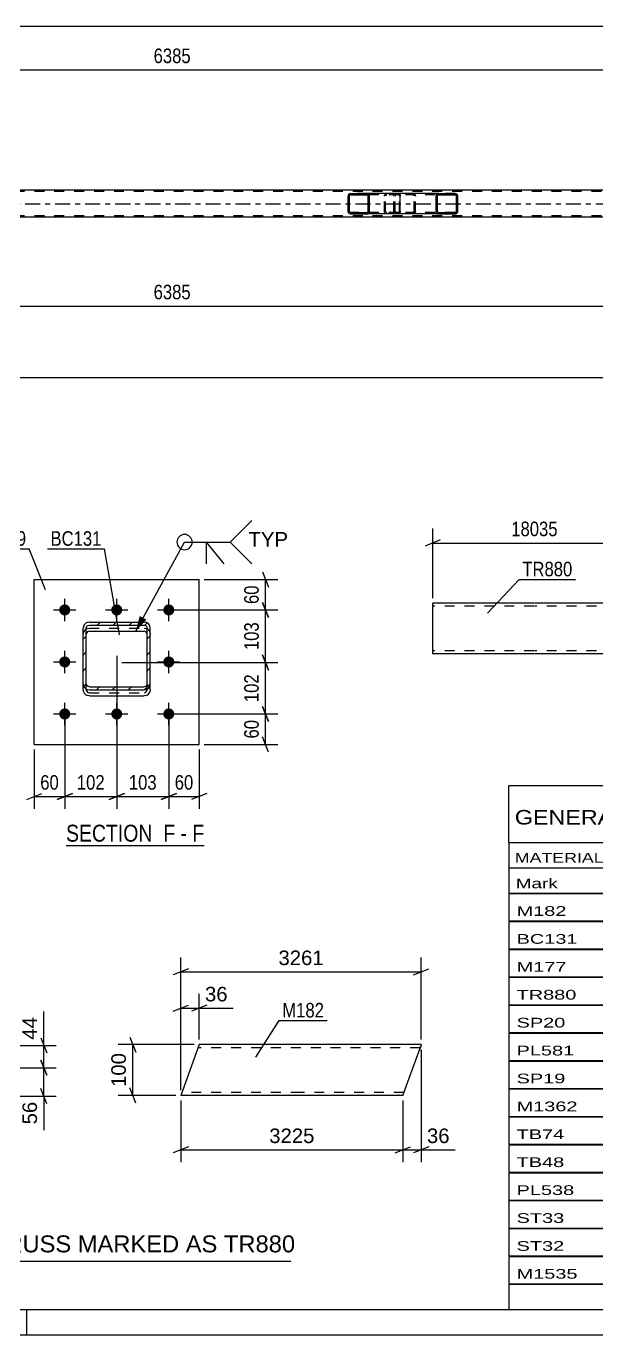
# Model space of a CAD drawing. Header units: millimetres. Extents: x 0 to 841, y 0 to 594.
# Drawn here: x 420.9 to 533.3, y 0 to 257.9 of the extents above; entities that cross this region are included whole.
import ezdxf

# ---------------------------------------------------------------- set-up
doc = ezdxf.new("R2010")
doc.units = ezdxf.units.MM
doc.linetypes.add('DXK_LINE_DOT2', pattern=[3.9198, 1.9599, -1.9599])
doc.linetypes.add('DXK_LINE_DOT3', pattern=[5.9187, 2.979, -0.9799, 0.9799, -0.9799])
doc.styles.add('Arial', font='ARIAL.TTF', dxfattribs={"height": 0.2})
doc.styles.add('Arial Narrow', font='ARIALN.TTF', dxfattribs={"height": 0.2})

# ---------------------------------------------------------------- blocks, each defined once
blk = doc.blocks.new('Unknown-717033707-1135')
at = {"color": 5, "linetype": 'Continuous'}
for p, q in [((5, 5), (836, 5)), ((421, 0), (421, 5)), ((0, 0), (841, 0))]:
    blk.add_line(p, q, dxfattribs=at)
blk = doc.blocks.new('Unknown-717033707-57485')
at = {"color": 7, "linetype": 'Continuous'}
for p, q in [((516, 108.25), (676, 108.25)), ((516, 97), (516, 108.25)), ((676, 108.25), (676, 97)), ((516, 97), (676, 97)), ((516, 97), (516, 92)), ((676, 97), (676, 92)), ((516, 92), (676, 92)), ((516, 92), (516, 87)), ((540, 92), (540, 87)), ((575.5, 92), (575.5, 87)), ((601.5, 92), (601.5, 87)), ((614.5, 92), (614.5, 87)), ((632, 92), (632, 87)), ((654, 92), (654, 87)), ((676, 92), (676, 87)), ((516, 87), (676, 87)), ((516, 86.95), (516, 81.55)), ((516, 86.95), (676, 86.95)), ((540, 87), (540, 81.5)), ((575.5, 87), (575.5, 81.5)), ((601.5, 87), (601.5, 81.5)), ((614.5, 87), (614.5, 81.5)), ((632, 87), (632, 81.5)), ((654, 87), (654, 81.5)), ((676, 86.95), (676, 81.55)), ((516, 81.55), (676, 81.55)), ((516, 81.45), (516, 76.05)), ((516, 81.45), (676, 81.45)), ((540, 81.5), (540, 76)), ((575.5, 81.5), (575.5, 76)), ((601.5, 81.5), (601.5, 76)), ((614.5, 81.5), (614.5, 76)), ((632, 81.5), (632, 76)), ((654, 81.5), (654, 76)), ((676, 81.45), (676, 76.05)), ((516, 76.05), (676, 76.05)), ((516, 75.95), (516, 70.55)), ((516, 75.95), (676, 75.95)), ((540, 76), (540, 70.5)), ((575.5, 76), (575.5, 70.5)), ((601.5, 76), (601.5, 70.5)), ((614.5, 76), (614.5, 70.5)), ((632, 76), (632, 70.5)), ((654, 76), (654, 70.5)), ((676, 75.95), (676, 70.55)), ((516, 70.55), (676, 70.55)), ((516, 70.45), (516, 65.05)), ((516, 70.45), (676, 70.45)), ((540, 70.5), (540, 65)), ((575.5, 70.5), (575.5, 65)), ((601.5, 70.5), (601.5, 65)), ((614.5, 70.5), (614.5, 65)), ((632, 70.5), (632, 65)), ((654, 70.5), (654, 65)), ((676, 70.45), (676, 65.05)), ((516, 65.05), (676, 65.05)), ((516, 64.95), (516, 59.55)), ((516, 64.95), (676, 64.95)), ((540, 65), (540, 59.5)), ((575.5, 65), (575.5, 59.5)), ((601.5, 65), (601.5, 59.5)), ((614.5, 65), (614.5, 59.5)), ((632, 65), (632, 59.5)), ((654, 65), (654, 59.5)), ((676, 64.95), (676, 59.55)), ((516, 59.55), (676, 59.55)), ((516, 59.45), (516, 54.05)), ((516, 59.45), (676, 59.45)), ((540, 59.5), (540, 54)), ((575.5, 59.5), (575.5, 54)), ((601.5, 59.5), (601.5, 54)), ((614.5, 59.5), (614.5, 54)), ((632, 59.5), (632, 54)), ((654, 59.5), (654, 54)), ((676, 59.45), (676, 54.05)), ((516, 54.05), (676, 54.05)), ((516, 53.95), (516, 48.55)), ((516, 53.95), (676, 53.95)), ((540, 54), (540, 48.5)), ((575.5, 54), (575.5, 48.5)), ((601.5, 54), (601.5, 48.5)), ((614.5, 54), (614.5, 48.5)), ((632, 54), (632, 48.5)), ((654, 54), (654, 48.5)), ((676, 53.95), (676, 48.55)), ((516, 48.55), (676, 48.55)), ((516, 48.45), (516, 43.05)), ((516, 48.45), (676, 48.45)), ((540, 48.5), (540, 43)), ((575.5, 48.5), (575.5, 43)), ((601.5, 48.5), (601.5, 43)), ((614.5, 48.5), (614.5, 43)), ((632, 48.5), (632, 43)), ((654, 48.5), (654, 43)), ((676, 48.45), (676, 43.05)), ((516, 43.05), (676, 43.05)), ((516, 42.95), (516, 37.55)), ((516, 42.95), (676, 42.95)), ((540, 43), (540, 37.5)), ((575.5, 43), (575.5, 37.5)), ((601.5, 43), (601.5, 37.5)), ((614.5, 43), (614.5, 37.5)), ((632, 43), (632, 37.5)), ((654, 43), (654, 37.5)), ((676, 42.95), (676, 37.55)), ((516, 37.55), (676, 37.55)), ((516, 37.45), (516, 32.05)), ((516, 37.45), (676, 37.45)), ((540, 37.5), (540, 32)), ((575.5, 37.5), (575.5, 32)), ((601.5, 37.5), (601.5, 32)), ((614.5, 37.5), (614.5, 32)), ((632, 37.5), (632, 32)), ((654, 37.5), (654, 32)), ((676, 37.45), (676, 32.05)), ((516, 32.05), (676, 32.05)), ((516, 31.95), (516, 26.55)), ((516, 31.95), (676, 31.95)), ((540, 32), (540, 26.5)), ((575.5, 32), (575.5, 26.5)), ((601.5, 32), (601.5, 26.5)), ((614.5, 32), (614.5, 26.5)), ((632, 32), (632, 26.5)), ((654, 32), (654, 26.5)), ((676, 31.95), (676, 26.55)), ((516, 26.55), (676, 26.55)), ((516, 26.45), (516, 21.05)), ((516, 26.45), (676, 26.45)), ((540, 26.5), (540, 21)), ((575.5, 26.5), (575.5, 21)), ((601.5, 26.5), (601.5, 21)), ((614.5, 26.5), (614.5, 21)), ((632, 26.5), (632, 21)), ((654, 26.5), (654, 21)), ((676, 26.45), (676, 21.05)), ((516, 21.05), (676, 21.05)), ((516, 20.95), (516, 15.55)), ((516, 20.95), (676, 20.95)), ((540, 21), (540, 15.5)), ((575.5, 21), (575.5, 15.5)), ((601.5, 21), (601.5, 15.5)), ((614.5, 21), (614.5, 15.5)), ((632, 21), (632, 15.5)), ((654, 21), (654, 15.5)), ((676, 20.95), (676, 15.55)), ((516, 15.55), (676, 15.55)), ((540, 15.5), (540, 10)), ((575.5, 15.5), (575.5, 10)), ((601.5, 15.5), (601.5, 10)), ((614.5, 15.5), (614.5, 10)), ((632, 15.5), (632, 10)), ((654, 15.5), (654, 10)), ((516, 15.45), (516, 10.05)), ((516, 15.45), (676, 15.45)), ((676, 15.45), (676, 10.05)), ((516, 10.05), (676, 10.05)), ((516, 10), (676, 10)), ((516, 10), (516, 5)), ((632, 10), (632, 5)), ((654, 10), (654, 5)), ((676, 10), (676, 5)), ((516, 5), (676, 5))]:
    blk.add_line(p, q, dxfattribs=at)
at = {"color": 7, "style": 'Arial Narrow'}
for s, height, width, p in [('GENERAL NOTES & WELD DETAILS :', 2.8633, 1.4, (517.15, 100.56)), ('REFER TYP DRAWING TYP-01', 1.9089, 1.6, (600.7, 100.66)), ("MATERIAL LIST FOR ASSEMBLY MK'D", 1.9089, 1.6, (517.15, 93.06)), ('TR880', 1.909, 1.794707, (609.9, 92.97)), ('1', 1.91, 1.794707, (638.08, 93.06)), ('No. Required', 1.9089, 1.6, (647.41, 93.06)), ('Mark', 1.909, 1.7, (517.34, 88)), ('Profile', 1.909, 1.7, (550.41, 88)), ('Material', 1.909, 1.7, (580.54, 88.06)), ('No.', 1.909, 1.7, (605.5, 88.06)), ('Length', 1.909, 1.7, (616, 88.06)), ('Area', 1.909, 1.7, (638.5, 88.06)), ('Weight', 1.909, 1.7, (658, 88.06))]:
    blk.add_text(s, height=height, dxfattribs=dict(at, width=width)).set_placement(p)
at = {"color": 7, "linetype": 'Continuous', "style": 'Arial Narrow'}
for s, height, width, p in [('M182', 1.909, 1.794707, (517.5, 82.56)), ('SHS100*6', 1.909, 1.794707, (542, 82.56)), ('E350', 1.909, 1.794707, (581.74, 82.56)), ('8', 1.91, 1.794707, (605.86, 82.56)), ('3261', 1.909, 1.794707, (618.58, 82.56)), ('1.3', 1.909, 1.794707, (642.32, 82.56)), ('456.9', 1.909, 1.794707, (658.96, 82.56)), ('BC131', 1.909, 1.794707, (517.5, 77.06)), ('SHS132*6', 1.909, 1.794707, (542, 77.06)), ('E350', 1.909, 1.794707, (581.74, 77.06)), ('1', 1.91, 1.794707, (605.86, 77.06)), ('18057', 1.909, 1.794707, (616.4, 77.06)), ('9.5', 1.909, 1.794707, (642.32, 77.06)), ('428.4', 1.909, 1.794707, (658.96, 77.06)), ('M177', 1.909, 1.794707, (517.5, 71.56)), ('SHS100*6', 1.909, 1.794707, (542, 71.56)), ('E350', 1.909, 1.794707, (581.74, 71.56)), ('7', 1.91, 1.794707, (605.86, 71.56)), ('3167', 1.909, 1.794707, (618.58, 71.56)), ('1.2', 1.909, 1.794707, (642.32, 71.56)), ('383.7', 1.909, 1.794707, (658.96, 71.56)), ('TR880', 1.909, 1.794707, (517.5, 66.06)), ('SHS100*6', 1.909, 1.794707, (542, 66.06)), ('E350', 1.909, 1.794707, (581.74, 66.06)), ('1', 1.91, 1.794707, (605.86, 66.06)), ('18035', 1.909, 1.794707, (616.4, 66.06)), ('7.2', 1.909, 1.794707, (642.32, 66.06)), ('319.4', 1.909, 1.794707, (658.96, 66.06)), ('SP20', 1.909, 1.794707, (517.5, 60.56)), ('PL20*380', 1.909, 1.794707, (542, 60.56)), ('E350', 1.909, 1.794707, (581.74, 60.56)), ('6', 1.91, 1.794707, (605.86, 60.56)), ('380', 1.909, 1.794707, (620.77, 60.56)), ('0.3', 1.909, 1.794707, (642.32, 60.56)), ('136.0', 1.909, 1.794707, (658.96, 60.56)), ('PL581', 1.909, 1.794707, (517.5, 55.06)), ('PL12*300', 1.909, 1.794707, (542, 55.06)), ('E350', 1.909, 1.794707, (581.74, 55.06)), ('14', 1.909, 1.794707, (604.76, 55.06)), ('310', 1.909, 1.794707, (620.77, 55.06)), ('0.2', 1.909, 1.794707, (642.32, 55.06)), ('122.6', 1.909, 1.794707, (658.96, 55.06)), ('SP19', 1.909, 1.794707, (517.5, 49.56)), ('PL16*325', 1.909, 1.794707, (542, 49.56)), ('E350', 1.909, 1.794707, (581.74, 49.56)), ('4', 1.91, 1.794707, (605.86, 49.56)), ('325', 1.909, 1.794707, (620.77, 49.56)), ('0.2', 1.909, 1.794707, (642.32, 49.56)), ('53.1', 1.909, 1.794707, (661.14, 49.56)), ('M1362', 1.909, 1.794707, (517.5, 44.06)), ('RHS100*100*6', 1.9089, 1.794707, (542, 44.06)), ('E350', 1.909, 1.794707, (581.74, 44.06)), ('14', 1.909, 1.794707, (604.76, 44.06)), ('196', 1.909, 1.794707, (620.77, 44.06)), ('0.1', 1.909, 1.794707, (642.32, 44.06)), ('48.6', 1.909, 1.794707, (661.14, 44.06)), ('TB74', 1.909, 1.794707, (517.5, 38.56)), ('RHS150*110*6', 1.9089, 1.794707, (542, 38.56)), ('E350', 1.909, 1.794707, (581.74, 38.56)), ('3', 1.91, 1.794707, (605.86, 38.56)), ('200', 1.909, 1.794707, (620.77, 38.56)), ('0.1', 1.909, 1.794707, (642.32, 38.56)), ('14.0', 1.909, 1.794707, (661.14, 38.56)), ('TB48', 1.909, 1.794707, (517.5, 33.06)), ('RHS150*110*6', 1.9089, 1.794707, (542, 33.06)), ('E350', 1.909, 1.794707, (581.74, 33.06)), ('3', 1.91, 1.794707, (605.86, 33.06)), ('180', 1.909, 1.794707, (620.77, 33.06)), ('0.1', 1.909, 1.794707, (642.32, 33.06)), ('12.6', 1.909, 1.794707, (661.14, 33.06)), ('PL538', 1.909, 1.794707, (517.5, 27.56)), ('PL10*150', 1.909, 1.794707, (542, 27.56)), ('E350', 1.909, 1.794707, (581.74, 27.56)), ('6', 1.91, 1.794707, (605.86, 27.56)), ('170', 1.909, 1.794707, (620.77, 27.56)), ('0.1', 1.909, 1.794707, (642.32, 27.56)), ('12.0', 1.909, 1.794707, (661.14, 27.56)), ('ST33', 1.909, 1.794707, (517.5, 22.06)), ('PL8*100', 1.909, 1.794707, (542, 22.06)), ('E350', 1.909, 1.794707, (581.74, 22.06)), ('24', 1.909, 1.794707, (604.76, 22.06)), ('135', 1.909, 1.794707, (620.77, 22.06)), ('0.0', 1.909, 1.794707, (642.32, 22.06)), ('10.0', 1.909, 1.794707, (661.14, 22.06)), ('ST32', 1.909, 1.794707, (517.5, 16.56)), ('PL8*100', 1.909, 1.794707, (542, 16.56)), ('E350', 1.909, 1.794707, (581.74, 16.56)), ('24', 1.909, 1.794707, (604.76, 16.56)), ('121', 1.909, 1.794707, (620.77, 16.56)), ('0.0', 1.909, 1.794707, (642.32, 16.56)), ('8.9', 1.909, 1.794707, (663.33, 16.56)), ('M1535', 1.909, 1.794707, (517.5, 11.06)), ('RHS100*100*6', 1.9089, 1.794707, (542, 11.06)), ('E350', 1.909, 1.794707, (581.74, 11.06)), ('1', 1.91, 1.794707, (605.86, 11.06)), ('220', 1.909, 1.794707, (620.77, 11.06)), ('0.1', 1.909, 1.794707, (642.32, 11.06)), ('3.9', 1.909, 1.794707, (663.33, 11.06)), ('Total', 1.909, 1.7, (618.33, 6.5)), ('44.4', 1.909, 1.794707, (639.64, 6.5)), ('2010.3', 1.909, 1.794707, (656.77, 6.5))]:
    blk.add_text(s, height=height, dxfattribs=dict(at, width=width)).set_placement(p)
blk = doc.blocks.new('Unknown-717033707-57486')
at = {"color": 7, "linetype": 'Continuous'}
blk.add_line((403, 14.5), (473, 14.5), dxfattribs=at)
at = {"color": 7, "style": 'Arial'}
blk.add_text('ONE-TRUSS MARKED AS TR880', height=3.3428, dxfattribs=at).set_placement((402.24, 16.25))
blk = doc.blocks.new('Unknown-717033707-16 - 52566')
at = {"color": 6, "linetype": 'Continuous'}
blk.add_line((428.73, 96.43), (455.95, 96.43), dxfattribs=at)
at = {"color": 0, "linetype": 'Continuous'}
blk.add_wipeout([(446.84, 97.18), (446.84, 100.68), (428.73, 100.68), (428.73, 97.18)], dxfattribs=at)
at = {"color": 7, "linetype": 'Continuous', "style": 'Arial Narrow'}
blk.add_text('SECTION ', height=3.34, dxfattribs=at).set_placement((428.73, 97.18))
at = {"color": 0, "linetype": 'Continuous'}
blk.add_wipeout([(450.23, 97.18), (450.23, 100.68), (447.89, 100.68), (447.89, 97.18)], dxfattribs=at)
blk.add_wipeout([(452.56, 97.18), (452.56, 100.68), (451.28, 100.68), (451.28, 97.18)], dxfattribs=at)
at = {"color": 7, "linetype": 'Continuous', "style": 'Arial Narrow'}
blk.add_text('F', height=3.34, dxfattribs=at).set_placement((447.89, 97.18))
at = {"color": 0, "linetype": 'Continuous'}
blk.add_wipeout([(455.95, 97.18), (455.95, 100.68), (453.61, 100.68), (453.61, 97.18)], dxfattribs=at)
at = {"color": 7, "linetype": 'Continuous', "style": 'Arial Narrow'}
for s, p in [('-', (451.28, 97.18)), ('F', (453.61, 97.18))]:
    blk.add_text(s, height=3.34, dxfattribs=at).set_placement(p)
blk = doc.blocks.new('Part-717033707-3432 - 3292')
at = {"linetype": 'Continuous'}
h = blk.add_hatch(dxfattribs=at)
h.set_pattern_fill('', scale=0.7, style=0, pattern_type=0)
h.set_pattern_definition([(45, (505.859, 224.5906), (-1.57154, 1.57154), [])])
h.paths.add_polyline_path([(505.9, 224.41), (505.86, 224.59), (505.75, 224.75), (505.58, 224.85), (505.39, 224.89), (502.15, 224.89), (501.96, 224.85), (501.79, 224.75), (501.68, 224.59), (501.64, 224.41), (501.64, 221.37), (501.68, 221.18), (501.79, 221.03), (501.96, 220.92), (502.15, 220.89), (505.39, 220.89), (505.58, 220.92), (505.75, 221.03), (505.86, 221.18), (505.9, 221.37)])
h.paths.add_polyline_path([(505.62, 221.28), (505.57, 221.2), (505.48, 221.15), (505.39, 221.13), (502.15, 221.13), (502.05, 221.15), (501.97, 221.2), (501.92, 221.28), (501.9, 221.37), (501.9, 224.41), (501.92, 224.5), (501.97, 224.58), (502.05, 224.63), (502.15, 224.65), (505.39, 224.65), (505.48, 224.63), (505.57, 224.58), (505.62, 224.5), (505.64, 224.41), (505.64, 221.37)])
at = {"color": 7, "linetype": 'DXK_LINE_DOT2'}
for p, q in [((493.29, 224.41), (493.33, 224.59)), ((493.29, 221.37), (493.29, 224.41)), ((493.57, 224.5), (493.55, 224.41)), ((493.55, 221.37), (493.55, 224.41)), ((493.62, 224.58), (493.57, 224.5)), ((493.61, 224.85), (493.8, 224.89)), ((493.7, 224.63), (493.62, 224.58)), ((493.8, 224.65), (493.7, 224.63)), ((494.28, 224.89), (493.8, 224.89)), ((505.39, 224.65), (493.8, 224.65)), ((497.04, 224.89), (497.23, 224.85)), ((497.14, 224.63), (497.04, 224.65)), ((497.22, 224.58), (497.14, 224.63)), ((497.27, 224.5), (497.22, 224.58)), ((497.29, 224.41), (497.27, 224.5)), ((497.29, 221.37), (497.29, 224.41)), ((497.51, 224.59), (497.55, 224.41)), ((497.55, 221.37), (497.55, 224.41)), ((505.39, 224.89), (502.15, 224.89)), ((493.33, 221.18), (493.29, 221.37)), ((493.55, 221.37), (493.57, 221.28)), ((493.57, 221.28), (493.62, 221.2)), ((493.8, 220.89), (493.61, 220.92)), ((493.62, 221.2), (493.7, 221.15)), ((493.7, 221.15), (493.8, 221.13)), ((505.39, 221.13), (493.8, 221.13)), ((494.28, 220.89), (493.8, 220.89)), ((497.04, 221.13), (497.14, 221.15)), ((497.23, 220.92), (497.04, 220.89)), ((497.14, 221.15), (497.22, 221.2)), ((497.22, 221.2), (497.27, 221.28)), ((497.27, 221.28), (497.29, 221.37)), ((497.55, 221.37), (497.51, 221.18)), ((505.39, 220.89), (502.15, 220.89))]:
    blk.add_line(p, q, dxfattribs=at)
at = {"color": 2, "linetype": 'Continuous'}
for p, q in [((502.15, 224.89), (494.28, 224.89)), ((501.68, 224.59), (501.64, 224.41)), ((501.64, 221.37), (501.64, 224.41)), ((501.9, 224.41), (501.92, 224.5)), ((501.9, 221.37), (501.9, 224.41)), ((501.92, 224.5), (501.97, 224.58)), ((502.15, 224.89), (501.96, 224.85)), ((501.97, 224.58), (502.05, 224.63)), ((502.05, 224.63), (502.15, 224.65)), ((502.15, 224.89), (505.39, 224.89)), ((502.15, 224.65), (505.39, 224.65)), ((505.58, 224.85), (505.39, 224.89)), ((505.39, 224.65), (505.48, 224.63)), ((505.48, 224.63), (505.57, 224.58)), ((505.57, 224.58), (505.62, 224.5)), ((505.62, 224.5), (505.64, 224.41)), ((505.64, 221.37), (505.64, 224.41)), ((505.9, 224.41), (505.86, 224.59)), ((505.9, 221.37), (505.9, 224.41)), ((502.15, 220.89), (494.28, 220.89)), ((501.64, 221.37), (501.68, 221.18)), ((501.92, 221.28), (501.9, 221.37)), ((501.97, 221.2), (501.92, 221.28)), ((501.96, 220.92), (502.15, 220.89)), ((502.05, 221.15), (501.97, 221.2)), ((502.15, 221.13), (502.05, 221.15)), ((502.15, 221.13), (505.39, 221.13)), ((502.15, 220.89), (505.39, 220.89)), ((505.48, 221.15), (505.39, 221.13)), ((505.39, 220.89), (505.58, 220.92)), ((505.57, 221.2), (505.48, 221.15)), ((505.62, 221.28), (505.57, 221.2)), ((505.64, 221.37), (505.62, 221.28)), ((505.86, 221.18), (505.9, 221.37))]:
    blk.add_line(p, q, dxfattribs=at)
at = {"color": 7, "linetype": 'DXK_LINE_DOT2'}
for centre, start, end in [((493.78, 224.39), 110.7583, 155.6801), ((497.06, 224.39), 24.3199, 69.2417), ((493.78, 221.39), 204.3199, 249.2417), ((497.06, 221.39), 290.7583, 335.6801)]:
    blk.add_arc(centre, 0.496, start, end, dxfattribs=at)
at = {"color": 2, "linetype": 'Continuous'}
for centre, start, end in [((502.13, 224.39), 110.7583, 155.68), ((505.41, 224.39), 24.32, 69.2417), ((502.13, 221.39), 204.32, 249.2417), ((505.41, 221.39), 290.7583, 335.68)]:
    blk.add_arc(centre, 0.496, start, end, dxfattribs=at)
blk = doc.blocks.new('Part-717033707-3524 - 3292')
at = {"color": 7, "linetype": 'DXK_LINE_DOT2'}
for p, q in [((722.36, 225.29), (59.62, 225.29)), ((722.36, 220.49), (59.62, 220.49))]:
    blk.add_line(p, q, dxfattribs=at)
at = {"color": 2, "linetype": 'Continuous'}
for p, q in [((576.54, 225.53), (327.13, 225.53)), ((576.54, 220.25), (327.13, 220.25))]:
    blk.add_line(p, q, dxfattribs=at)
at = {"color": 7, "linetype": 'DXK_LINE_DOT3'}
blk.add_line((59.62, 222.89), (722.02, 222.89), dxfattribs=at)
blk = doc.blocks.new('Part-717033707-3526 - 3292')
at = {"linetype": 'Continuous'}
h = blk.add_hatch(dxfattribs=at)
h.set_pattern_fill('', scale=0.7, style=0, pattern_type=0)
h.set_pattern_definition([(45, (488.4476, 224.5906), (-1.57154, 1.57154), [])])
h.paths.add_polyline_path([(488.49, 224.41), (488.45, 224.59), (488.34, 224.75), (488.18, 224.85), (487.98, 224.89), (484.8, 224.89), (484.61, 224.85), (484.44, 224.75), (484.33, 224.59), (484.3, 224.41), (484.3, 221.37), (484.33, 221.18), (484.44, 221.03), (484.61, 220.92), (484.8, 220.89), (487.98, 220.89), (488.18, 220.92), (488.34, 221.03), (488.45, 221.18), (488.49, 221.37)])
h.paths.add_polyline_path([(488.22, 221.28), (488.16, 221.2), (488.08, 221.15), (487.98, 221.13), (484.8, 221.13), (484.7, 221.15), (484.62, 221.2), (484.57, 221.28), (484.55, 221.37), (484.55, 224.41), (484.57, 224.5), (484.62, 224.58), (484.7, 224.63), (484.8, 224.65), (487.98, 224.65), (488.08, 224.63), (488.16, 224.58), (488.22, 224.5), (488.23, 224.41), (488.23, 221.37)])
at = {"color": 2, "linetype": 'Continuous'}
for p, q in [((484.33, 224.59), (484.3, 224.41)), ((484.3, 221.37), (484.3, 224.41)), ((484.55, 224.41), (484.57, 224.5)), ((484.55, 221.37), (484.55, 224.41)), ((484.57, 224.5), (484.62, 224.58)), ((484.8, 224.89), (484.61, 224.85)), ((484.62, 224.58), (484.7, 224.63)), ((484.7, 224.63), (484.8, 224.65)), ((484.8, 224.89), (487.98, 224.89)), ((484.8, 224.65), (487.98, 224.65)), ((494.28, 224.89), (487.98, 224.89)), ((488.18, 224.85), (487.98, 224.89)), ((487.98, 224.65), (488.08, 224.63)), ((488.08, 224.63), (488.16, 224.58)), ((488.16, 224.58), (488.22, 224.5)), ((488.22, 224.5), (488.23, 224.41)), ((488.23, 221.37), (488.23, 224.41)), ((488.49, 224.41), (488.45, 224.59)), ((488.49, 221.37), (488.49, 224.41)), ((494.28, 224.89), (494.39, 224.85)), ((494.39, 224.85), (494.48, 224.75)), ((494.48, 224.75), (494.53, 224.59)), ((494.53, 224.59), (494.55, 224.41)), ((494.55, 221.37), (494.55, 224.41)), ((484.3, 221.37), (484.33, 221.18)), ((484.57, 221.28), (484.55, 221.37)), ((484.62, 221.2), (484.57, 221.28)), ((484.61, 220.92), (484.8, 220.89)), ((484.7, 221.15), (484.62, 221.2)), ((484.8, 221.13), (484.7, 221.15)), ((484.8, 221.13), (487.98, 221.13)), ((484.8, 220.89), (487.98, 220.89)), ((488.08, 221.15), (487.98, 221.13)), ((487.98, 220.89), (488.18, 220.92)), ((494.28, 220.89), (487.98, 220.89)), ((488.16, 221.2), (488.08, 221.15)), ((488.22, 221.28), (488.16, 221.2)), ((488.23, 221.37), (488.22, 221.28)), ((488.45, 221.18), (488.49, 221.37)), ((494.39, 220.92), (494.28, 220.89)), ((494.48, 221.03), (494.39, 220.92)), ((494.53, 221.18), (494.48, 221.03)), ((494.55, 221.37), (494.53, 221.18))]:
    blk.add_line(p, q, dxfattribs=at)
at = {"color": 7, "linetype": 'DXK_LINE_DOT2'}
for p, q in [((487.98, 224.89), (484.8, 224.89)), ((494.28, 224.65), (484.8, 224.65)), ((491.45, 224.41), (491.48, 224.59)), ((491.45, 221.37), (491.45, 224.41)), ((491.72, 224.5), (491.7, 224.41)), ((491.7, 221.37), (491.7, 224.41)), ((491.77, 224.58), (491.72, 224.5)), ((491.76, 224.85), (491.95, 224.89)), ((491.85, 224.63), (491.77, 224.58)), ((491.95, 224.65), (491.85, 224.63)), ((493.29, 224.65), (493.29, 224.89)), ((494.34, 224.63), (494.28, 224.65)), ((494.38, 224.58), (494.34, 224.63)), ((494.41, 224.5), (494.38, 224.58)), ((494.42, 224.41), (494.41, 224.5)), ((494.42, 221.37), (494.42, 224.41)), ((494.28, 221.13), (484.8, 221.13)), ((487.98, 220.89), (484.8, 220.89)), ((491.48, 221.18), (491.45, 221.37)), ((491.7, 221.37), (491.72, 221.28)), ((491.72, 221.28), (491.77, 221.2)), ((491.95, 220.89), (491.76, 220.92)), ((491.77, 221.2), (491.79, 221.18)), ((491.79, 221.18), (491.85, 221.15)), ((491.85, 221.15), (491.95, 221.13)), ((493.29, 220.89), (493.29, 221.13)), ((494.28, 221.13), (494.34, 221.15)), ((494.34, 221.15), (494.38, 221.2)), ((494.38, 221.2), (494.41, 221.28)), ((494.41, 221.28), (494.42, 221.37))]:
    blk.add_line(p, q, dxfattribs=at)
at = {"color": 2, "linetype": 'Continuous'}
for centre, start, end in [((484.78, 224.39), 111.1941, 156.1506), ((488, 224.39), 23.8494, 68.8059), ((484.78, 221.38), 203.8494, 248.8059), ((488, 221.38), 291.1941, 336.1506)]:
    blk.add_arc(centre, 0.492, start, end, dxfattribs=at)
at = {"color": 7, "linetype": 'DXK_LINE_DOT2'}
for centre, start, end in [((491.93, 224.39), 111.1941, 156.1506), ((491.93, 221.38), 203.8494, 248.8059)]:
    blk.add_arc(centre, 0.492, start, end, dxfattribs=at)
blk = doc.blocks.new('Bolt-717033707-52683 - 52566')
at = {"linetype": 'Continuous'}
for points in [[(428.47, 143.94, -1), (428.47, 141.74, -1)], [(438.72, 143.94, -1), (438.72, 141.74, -1)], [(448.97, 143.94, -1), (448.97, 141.74, -1)], [(428.47, 133.69, -1), (428.47, 131.49, -1)], [(448.97, 133.69, -1), (448.97, 131.49, -1)], [(428.47, 123.44, -1), (428.47, 121.24, -1)], [(438.72, 123.44, -1), (438.72, 121.24, -1)], [(448.97, 123.44, -1), (448.97, 121.24, -1)]]:
    blk.add_hatch(color=1, dxfattribs=at).paths.add_polyline_path(points)
at = {"color": 1, "linetype": 'Continuous'}
for p, q in [((428.47, 140.64), (428.47, 145.04)), ((438.72, 140.64), (438.72, 145.04)), ((448.97, 140.64), (448.97, 145.04)), ((426.27, 142.84), (430.67, 142.84)), ((436.52, 142.84), (440.92, 142.84)), ((446.77, 142.84), (451.17, 142.84)), ((428.47, 130.39), (428.47, 134.79)), ((448.97, 130.39), (448.97, 134.79)), ((426.27, 132.59), (430.67, 132.59)), ((446.77, 132.59), (451.17, 132.59)), ((428.47, 120.14), (428.47, 124.54)), ((438.72, 120.14), (438.72, 124.54)), ((448.97, 120.14), (448.97, 124.54)), ((426.27, 122.34), (430.67, 122.34)), ((436.52, 122.34), (440.92, 122.34)), ((446.77, 122.34), (451.17, 122.34))]:
    blk.add_line(p, q, dxfattribs=at)
blk = doc.blocks.new('Part-717033707-52582 - 52566')
at = {"linetype": 'Continuous'}
h = blk.add_hatch(dxfattribs=at)
h.set_pattern_fill('', scale=0.7, style=0, pattern_type=0)
h.set_pattern_definition([(45, (444.12, 127.0988), (-1.57154, 1.57154), [])])
h.paths.add_polyline_path([(433.32, 127.1), (444.12, 127.1), (444.58, 127.19), (444.97, 127.45), (445.23, 127.85), (445.32, 128.31), (445.32, 139.25), (445.23, 139.71), (444.97, 140.1), (444.58, 140.37), (444.12, 140.46), (433.32, 140.46), (432.86, 140.37), (432.47, 140.1), (432.21, 139.71), (432.12, 139.25), (432.12, 128.31), (432.21, 127.85), (432.47, 127.45), (432.86, 127.19)])
h.paths.add_polyline_path([(432.77, 128.08), (432.72, 128.31), (432.72, 139.25), (432.77, 139.48), (432.9, 139.68), (433.09, 139.81), (433.32, 139.85), (444.12, 139.85), (444.35, 139.81), (444.54, 139.68), (444.67, 139.48), (444.72, 139.25), (444.72, 128.31), (444.67, 128.08), (444.54, 127.88), (444.35, 127.75), (444.12, 127.71), (433.32, 127.71), (433.09, 127.75), (432.9, 127.88)])
at = {"color": 2, "linetype": 'Continuous'}
for p, q in [((432.21, 139.71), (432.12, 139.25)), ((432.72, 139.25), (432.77, 139.48)), ((432.77, 139.48), (432.9, 139.68)), ((433.32, 140.46), (432.86, 140.37)), ((432.9, 139.68), (433.09, 139.81)), ((433.09, 139.81), (433.32, 139.85)), ((433.32, 140.46), (444.12, 140.46)), ((433.32, 139.85), (444.12, 139.85)), ((444.58, 140.37), (444.12, 140.46)), ((444.12, 139.85), (444.35, 139.81)), ((444.35, 139.81), (444.54, 139.68)), ((444.54, 139.68), (444.67, 139.48)), ((444.67, 139.48), (444.72, 139.25)), ((445.32, 139.25), (445.23, 139.71)), ((432.12, 128.31), (432.12, 139.25)), ((432.72, 128.31), (432.72, 139.25)), ((432.77, 138.29), (432.72, 138.05)), ((432.9, 138.48), (432.77, 138.29)), ((433.09, 138.62), (432.9, 138.48)), ((433.32, 138.66), (433.09, 138.62)), ((433.32, 138.66), (444.12, 138.66)), ((444.35, 138.62), (444.12, 138.66)), ((444.54, 138.48), (444.35, 138.62)), ((444.67, 138.29), (444.54, 138.48)), ((444.72, 138.05), (444.67, 138.29)), ((444.72, 128.31), (444.72, 139.25)), ((445.32, 128.31), (445.32, 139.25)), ((432.12, 127.12), (432.12, 128.31)), ((432.12, 128.31), (432.21, 127.85)), ((432.21, 126.66), (432.12, 127.12)), ((432.77, 128.08), (432.72, 128.31)), ((432.9, 127.88), (432.77, 128.08)), ((432.86, 127.19), (433.32, 127.1)), ((433.09, 127.75), (432.9, 127.88)), ((433.32, 127.71), (433.09, 127.75)), ((433.32, 127.71), (444.12, 127.71)), ((433.32, 127.1), (444.12, 127.1)), ((444.35, 127.75), (444.12, 127.71)), ((444.12, 127.1), (444.58, 127.19)), ((444.54, 127.88), (444.35, 127.75)), ((444.67, 128.08), (444.54, 127.88)), ((444.72, 128.31), (444.67, 128.08)), ((445.23, 127.85), (445.32, 128.31)), ((445.32, 127.12), (445.23, 126.66)), ((445.32, 127.12), (445.32, 128.31)), ((433.32, 125.91), (432.86, 126)), ((433.32, 125.91), (444.12, 125.91)), ((444.58, 126), (444.12, 125.91))]:
    blk.add_line(p, q, dxfattribs=at)
at = {"color": 7, "linetype": 'DXK_LINE_DOT2'}
for p, q in [((432.86, 139.18), (433.32, 139.27)), ((433.32, 139.27), (444.12, 139.27)), ((444.12, 139.27), (444.58, 139.18)), ((432.12, 128.31), (432.12, 139.25)), ((432.12, 138.05), (432.21, 138.52)), ((432.72, 127.12), (432.72, 139.25)), ((444.72, 127.12), (444.72, 139.25)), ((445.23, 138.52), (445.32, 138.05)), ((445.32, 128.31), (445.32, 139.25)), ((432.72, 127.12), (432.77, 126.89)), ((432.77, 126.89), (432.9, 126.69)), ((432.9, 126.69), (433.09, 126.56)), ((433.09, 126.56), (433.32, 126.51)), ((433.32, 126.51), (444.12, 126.51)), ((444.12, 126.51), (444.35, 126.56)), ((444.35, 126.56), (444.54, 126.69)), ((444.54, 126.69), (444.67, 126.89)), ((444.67, 126.89), (444.72, 127.12))]:
    blk.add_line(p, q, dxfattribs=at)
at = {"color": 7, "linetype": 'DXK_LINE_DOT3'}
blk.add_line((438.72, 133.78), (438.72, 131.04), dxfattribs=at)
at = {"color": 2, "linetype": 'Continuous'}
for centre, start, end in [((433.33, 139.26), 112.8504, 157.8474), ((444.11, 139.26), 22.1526, 67.1496), ((433.33, 128.3), 202.1526, 247.1496), ((433.33, 127.11), 202.1526, 247.1496), ((444.11, 128.3), 292.8504, 337.8474), ((444.11, 127.11), 292.8504, 337.8474)]:
    blk.add_arc(centre, 1.21, start, end, dxfattribs=at)
at = {"color": 7, "linetype": 'DXK_LINE_DOT2'}
for centre, start, end in [((433.33, 138.06), 112.8504, 157.8474), ((444.11, 138.06), 22.1526, 67.1496)]:
    blk.add_arc(centre, 1.21, start, end, dxfattribs=at)
blk = doc.blocks.new('Part-717033707-52583 - 52566')
at = {"color": 2, "linetype": 'Continuous'}
for p, q in [((422.47, 116.34), (422.47, 148.84)), ((422.47, 148.84), (454.97, 148.84)), ((454.97, 116.34), (454.97, 148.84)), ((422.47, 116.34), (454.97, 116.34))]:
    blk.add_line(p, q, dxfattribs=at)
blk = doc.blocks.new('Part-717033707-55491 - 55490')
at = {"color": 2, "linetype": 'Continuous'}
for p, q in [((454.97, 57.18), (451.34, 47.18)), ((474.97, 57.18), (454.97, 57.18)), ((498.71, 57.18), (475.07, 57.18)), ((498.68, 57.09), (498.28, 55.98)), ((498.71, 57.18), (498.68, 57.09)), ((495.07, 47.18), (498.28, 55.98)), ((474.97, 47.18), (451.34, 47.18)), ((495.07, 47.18), (475.07, 47.18))]:
    blk.add_line(p, q, dxfattribs=at)
at = {"color": 7, "linetype": 'DXK_LINE_DOT2'}
for p, q in [((498.28, 55.98), (498.59, 56.83)), ((474.97, 56.58), (454.76, 56.58)), ((498.5, 56.58), (475.07, 56.58)), ((474.97, 47.78), (451.55, 47.78)), ((495.29, 47.78), (475.07, 47.78)), ((495.11, 47.27), (495.07, 47.18))]:
    blk.add_line(p, q, dxfattribs=at)
blk = doc.blocks.new('Part-717033707-54431 - 54430')
at = {"color": 2, "linetype": 'Continuous'}
for p, q in [((520.97, 144.18), (500.97, 144.18)), ((500.97, 134.27), (500.97, 144.18)), ((541.07, 144.18), (521.07, 144.18)), ((541.07, 144.18), (541.07, 134.18)), ((500.97, 134.18), (500.97, 134.27)), ((520.97, 134.18), (500.97, 134.18)), ((541.07, 134.18), (521.07, 134.18))]:
    blk.add_line(p, q, dxfattribs=at)
at = {"color": 7, "linetype": 'DXK_LINE_DOT2'}
for p, q in [((520.97, 143.58), (500.97, 143.58)), ((541.07, 143.58), (521.07, 143.58)), ((541.07, 144.09), (541.07, 144.18)), ((500.97, 134.78), (500.97, 134.83)), ((520.97, 134.78), (500.97, 134.78)), ((541.07, 134.78), (521.07, 134.78)), ((541.07, 134.78), (541.07, 134.83))]:
    blk.add_line(p, q, dxfattribs=at)
blk = doc.blocks.new('StraightDimension-717033707-3647 - 3292')
at = {"color": 7, "linetype": 'Continuous'}
blk.add_line((51, 257.88), (721.02, 257.88), dxfattribs=at)
blk = doc.blocks.new('StraightDimension-717033707-3597 - 3292')
at = {"color": 7, "linetype": 'Continuous'}
blk.add_line((50.36, 188.62), (721.65, 188.62), dxfattribs=at)
blk = doc.blocks.new('StraightDimension-717033707-51810 - 3292')
at = {"color": 7, "linetype": 'Continuous'}
for p, q in [((321.93, 226.93), (321.93, 252.1)), ((577.34, 226.93), (577.34, 252.1)), ((323.43, 249.85), (320.43, 248.65)), ((321.93, 249.25), (577.34, 249.25)), ((575.84, 248.65), (578.84, 249.85))]:
    blk.add_line(p, q, dxfattribs=at)
at = {"color": 0}
blk.add_wipeout([(453.89, 250), (453.89, 254.2), (445.38, 254.2), (445.38, 250)], dxfattribs=at)
at = {"color": 3, "style": 'Arial Narrow'}
blk.add_text('6385', height=2.863, dxfattribs=at).set_placement((445.98, 250.6))
blk = doc.blocks.new('StraightDimension-717033707-51859 - 3292')
at = {"color": 7, "linetype": 'Continuous'}
for p, q in [((321.93, 218.85), (321.93, 194.09)), ((577.34, 218.85), (577.34, 192.26)), ((323.43, 203.31), (320.43, 202.11)), ((321.93, 202.71), (577.34, 202.71)), ((575.84, 202.11), (578.84, 203.31))]:
    blk.add_line(p, q, dxfattribs=at)
at = {"color": 0}
blk.add_wipeout([(453.89, 203.46), (453.89, 207.66), (445.38, 207.66), (445.38, 203.46)], dxfattribs=at)
at = {"color": 0, "linetype": 'Continuous'}
blk.add_wipeout([(576.74, 202.01), (572.54, 202.01), (572.54, 191.66), (576.74, 191.66)], dxfattribs=at)
at = {"color": 3, "style": 'Arial Narrow'}
blk.add_text('6385', height=2.863, dxfattribs=at).set_placement((445.98, 204.06))
at = {"color": 3, "linetype": 'Continuous', "style": 'Arial Narrow'}
blk.add_text('14429', height=2.863, rotation=90.0002, dxfattribs=at).set_placement((576.14, 192.26))
blk = doc.blocks.new('StraightDimension-717033707-53767 - 52566')
at = {"color": 7, "linetype": 'Continuous'}
for p, q in [((449.97, 142.84), (470.44, 142.84)), ((467.44, 144.34), (468.64, 141.34)), ((468.04, 132.5), (468.04, 142.84)), ((439.72, 132.5), (470.44, 132.5)), ((468.64, 131), (467.44, 134))]:
    blk.add_line(p, q, dxfattribs=at)
at = {"color": 0}
blk.add_wipeout([(467.29, 141.01), (463.09, 141.01), (463.09, 134.33), (467.29, 134.33)], dxfattribs=at)
at = {"color": 3, "style": 'Arial Narrow'}
blk.add_text('103', height=2.863, rotation=90.0002, dxfattribs=at).set_placement((466.69, 134.93))
blk = doc.blocks.new('StraightDimension-717033707-53766 - 52566')
at = {"color": 7, "linetype": 'Continuous'}
for p, q in [((467.44, 150.34), (468.64, 147.34)), ((455.97, 148.84), (470.44, 148.84)), ((468.04, 142.84), (468.04, 148.84)), ((449.97, 142.84), (470.44, 142.84)), ((468.64, 141.34), (467.44, 144.34))]:
    blk.add_line(p, q, dxfattribs=at)
at = {"color": 0}
blk.add_wipeout([(467.29, 148.27), (463.09, 148.27), (463.09, 143.41), (467.29, 143.41)], dxfattribs=at)
at = {"color": 3, "style": 'Arial Narrow'}
blk.add_text('60', height=2.863, rotation=90.0002, dxfattribs=at).set_placement((466.69, 144.01))
blk = doc.blocks.new('StraightDimension-717033707-53876 - 52566')
at = {"color": 7, "linetype": 'Continuous'}
for p, q in [((448.97, 121.34), (448.97, 103.68)), ((454.97, 115.34), (454.97, 103.68)), ((447.47, 105.48), (450.47, 106.68)), ((448.97, 106.08), (454.97, 106.08)), ((456.47, 106.68), (453.47, 105.48))]:
    blk.add_line(p, q, dxfattribs=at)
at = {"color": 0}
blk.add_wipeout([(454.4, 106.83), (454.4, 111.03), (449.54, 111.03), (449.54, 106.83)], dxfattribs=at)
at = {"color": 3, "style": 'Arial Narrow'}
blk.add_text('60', height=2.863, dxfattribs=at).set_placement((450.14, 107.43))
blk = doc.blocks.new('StraightDimension-717033707-53879 - 52566')
at = {"color": 7, "linetype": 'Continuous'}
for p, q in [((428.47, 121.34), (428.47, 103.68)), ((422.47, 115.34), (422.47, 103.68)), ((420.97, 105.48), (423.97, 106.68)), ((422.47, 106.08), (428.47, 106.08)), ((429.97, 106.68), (426.97, 105.48))]:
    blk.add_line(p, q, dxfattribs=at)
at = {"color": 0}
blk.add_wipeout([(427.9, 106.83), (427.9, 111.03), (423.04, 111.03), (423.04, 106.83)], dxfattribs=at)
at = {"color": 3, "style": 'Arial Narrow'}
blk.add_text('60', height=2.863, dxfattribs=at).set_placement((423.64, 107.43))
blk = doc.blocks.new('StraightDimension-717033707-53768 - 52566')
at = {"color": 7, "linetype": 'Continuous'}
for p, q in [((439.72, 132.5), (470.44, 132.5)), ((467.44, 134), (468.64, 131)), ((468.04, 122.34), (468.04, 132.5)), ((468.64, 120.84), (467.44, 123.84)), ((449.97, 122.34), (470.44, 122.34))]:
    blk.add_line(p, q, dxfattribs=at)
at = {"color": 0}
blk.add_wipeout([(467.29, 130.76), (463.09, 130.76), (463.09, 124.08), (467.29, 124.08)], dxfattribs=at)
at = {"color": 3, "style": 'Arial Narrow'}
blk.add_text('102', height=2.863, rotation=90.0002, dxfattribs=at).set_placement((466.69, 124.68))
blk = doc.blocks.new('StraightDimension-717033707-53769 - 52566')
at = {"color": 7, "linetype": 'Continuous'}
for p, q in [((467.44, 123.84), (468.64, 120.84)), ((449.97, 122.34), (470.44, 122.34)), ((468.04, 116.34), (468.04, 122.34)), ((455.97, 116.34), (470.44, 116.34)), ((468.64, 114.84), (467.44, 117.84))]:
    blk.add_line(p, q, dxfattribs=at)
at = {"color": 0}
blk.add_wipeout([(467.29, 121.77), (463.09, 121.77), (463.09, 116.91), (467.29, 116.91)], dxfattribs=at)
at = {"color": 3, "style": 'Arial Narrow'}
blk.add_text('60', height=2.863, rotation=90.0002, dxfattribs=at).set_placement((466.69, 117.51))
blk = doc.blocks.new('StraightDimension-717033707-53877 - 52566')
at = {"color": 7, "linetype": 'Continuous'}
for p, q in [((438.72, 131.41), (438.72, 103.68)), ((448.97, 121.34), (448.97, 103.68)), ((437.22, 105.48), (440.22, 106.68)), ((438.72, 106.08), (448.97, 106.08)), ((450.47, 106.68), (447.47, 105.48))]:
    blk.add_line(p, q, dxfattribs=at)
at = {"color": 0}
blk.add_wipeout([(447.19, 106.83), (447.19, 111.03), (440.5, 111.03), (440.5, 106.83)], dxfattribs=at)
at = {"color": 3, "style": 'Arial Narrow'}
blk.add_text('103', height=2.863, dxfattribs=at).set_placement((441.1, 107.43))
blk = doc.blocks.new('StraightDimension-717033707-53878 - 52566')
at = {"color": 7, "linetype": 'Continuous'}
for p, q in [((438.72, 131.41), (438.72, 103.68)), ((428.47, 121.34), (428.47, 103.68)), ((426.97, 105.48), (429.97, 106.68)), ((428.47, 106.08), (438.72, 106.08)), ((440.22, 106.68), (437.22, 105.48))]:
    blk.add_line(p, q, dxfattribs=at)
at = {"color": 0}
blk.add_wipeout([(436.94, 106.83), (436.94, 111.03), (430.25, 111.03), (430.25, 106.83)], dxfattribs=at)
at = {"color": 3, "style": 'Arial Narrow'}
blk.add_text('102', height=2.863, dxfattribs=at).set_placement((430.85, 107.43))
blk = doc.blocks.new('StraightDimension-717033707-55750 - 55482')
at = {"color": 7, "linetype": 'Continuous'}
for p, q in [((409.38, 57.04), (426.75, 57.04)), ((423.75, 58.54), (424.95, 55.54)), ((424.35, 52.64), (424.35, 57.04)), ((410.75, 52.64), (426.75, 52.64)), ((424.95, 51.14), (423.75, 54.14))]:
    blk.add_line(p, q, dxfattribs=at)
at = {"color": 0}
blk.add_wipeout([(423.6, 63.21), (419.4, 63.21), (419.4, 57.56), (423.6, 57.56)], dxfattribs=at)
at = {"color": 7, "linetype": 'Continuous'}
blk.add_line((424.35, 57.04), (424.35, 63.74), dxfattribs=at)
blk.add_line((424.35, 57.04), (424.35, 63.74), dxfattribs=at)
at = {"color": 3, "style": 'Arial'}
blk.add_text('44', height=2.865, rotation=90.0002, dxfattribs=at).set_placement((423, 58.16))
blk = doc.blocks.new('StraightDimension-717033707-55751 - 55482')
at = {"color": 7, "linetype": 'Continuous'}
for p, q in [((410.75, 52.64), (426.75, 52.64)), ((423.75, 54.14), (424.95, 51.14)), ((424.35, 47.04), (424.35, 52.64)), ((403.41, 47.04), (426.75, 47.04)), ((424.95, 45.54), (423.75, 48.54))]:
    blk.add_line(p, q, dxfattribs=at)
at = {"color": 0}
blk.add_wipeout([(423.6, 46.51), (419.4, 46.51), (419.4, 40.87), (423.6, 40.87)], dxfattribs=at)
at = {"color": 7, "linetype": 'Continuous'}
blk.add_line((424.35, 47.04), (424.35, 40.34), dxfattribs=at)
blk.add_line((424.35, 47.04), (424.35, 40.34), dxfattribs=at)
at = {"color": 3, "style": 'Arial'}
blk.add_text('56', height=2.865, rotation=90.0002, dxfattribs=at).set_placement((423, 41.47))
blk = doc.blocks.new('StraightDimension-717033707-55830 - 55490')
at = {"color": 7, "linetype": 'Continuous'}
for p, q in [((498.71, 56.18), (498.71, 34.04)), ((495.07, 46.18), (495.07, 34.04)), ((493.57, 35.84), (496.57, 37.04)), ((495.07, 36.44), (498.71, 36.44)), ((500.21, 37.04), (497.21, 35.84))]:
    blk.add_line(p, q, dxfattribs=at)
at = {"color": 0}
blk.add_wipeout([(504.89, 37.19), (504.89, 41.39), (499.24, 41.39), (499.24, 37.19)], dxfattribs=at)
at = {"color": 7, "linetype": 'Continuous'}
blk.add_line((498.71, 36.44), (505.41, 36.44), dxfattribs=at)
blk.add_line((498.71, 36.44), (505.41, 36.44), dxfattribs=at)
at = {"color": 3, "style": 'Arial'}
blk.add_text('36', height=2.865, dxfattribs=at).set_placement((499.84, 37.79))
blk = doc.blocks.new('StraightDimension-717033707-55876 - 55490')
at = {"color": 7, "linetype": 'Continuous'}
for p, q in [((453.97, 57.18), (439.01, 57.18)), ((441.26, 58.68), (442.46, 55.68)), ((441.86, 47.18), (441.86, 57.18)), ((450.34, 47.18), (439.01, 47.18)), ((442.46, 45.68), (441.26, 48.68))]:
    blk.add_line(p, q, dxfattribs=at)
at = {"color": 0}
blk.add_wipeout([(441.11, 56.11), (436.91, 56.11), (436.91, 48.24), (441.11, 48.24)], dxfattribs=at)
at = {"color": 3, "style": 'Arial'}
blk.add_text('100', height=2.865, rotation=90.0002, dxfattribs=at).set_placement((440.51, 48.84))
blk = doc.blocks.new('StraightDimension-717033707-55812 - 55490')
at = {"color": 7, "linetype": 'Continuous'}
for p, q in [((451.34, 48.18), (451.34, 67.21)), ((454.97, 58.18), (454.97, 67.21)), ((449.84, 63.76), (452.84, 64.96)), ((456.47, 64.96), (453.47, 63.76)), ((451.34, 64.36), (454.97, 64.36))]:
    blk.add_line(p, q, dxfattribs=at)
at = {"color": 0}
blk.add_wipeout([(461.15, 65.11), (461.15, 69.31), (455.5, 69.31), (455.5, 65.11)], dxfattribs=at)
at = {"color": 7, "linetype": 'Continuous'}
blk.add_line((454.97, 64.36), (461.67, 64.36), dxfattribs=at)
blk.add_line((454.97, 64.36), (461.67, 64.36), dxfattribs=at)
at = {"color": 3, "style": 'Arial'}
blk.add_text('36', height=2.865, dxfattribs=at).set_placement((456.1, 65.71))
blk = doc.blocks.new('StraightDimension-717033707-55831 - 55490')
at = {"color": 7, "linetype": 'Continuous'}
for p, q in [((451.34, 46.18), (451.34, 34.04)), ((495.07, 46.18), (495.07, 34.04)), ((452.84, 37.04), (449.84, 35.84)), ((451.34, 36.44), (495.07, 36.44)), ((493.57, 35.84), (496.57, 37.04))]:
    blk.add_line(p, q, dxfattribs=at)
at = {"color": 0}
blk.add_wipeout([(478.25, 37.19), (478.25, 41.39), (468.16, 41.39), (468.16, 37.19)], dxfattribs=at)
at = {"color": 3, "style": 'Arial'}
blk.add_text('3225', height=2.865, dxfattribs=at).set_placement((468.76, 37.79))
blk = doc.blocks.new('StraightDimension-717033707-55865 - 55490')
at = {"color": 7, "linetype": 'Continuous'}
for p, q in [((451.34, 48.18), (451.34, 74.36)), ((498.71, 58.18), (498.71, 74.36)), ((452.84, 72.11), (449.84, 70.91)), ((451.34, 71.51), (498.71, 71.51)), ((497.21, 70.91), (500.21, 72.11))]:
    blk.add_line(p, q, dxfattribs=at)
at = {"color": 0}
blk.add_wipeout([(480.07, 72.26), (480.07, 76.46), (469.98, 76.46), (469.98, 72.26)], dxfattribs=at)
at = {"color": 3, "style": 'Arial'}
blk.add_text('3261', height=2.865, dxfattribs=at).set_placement((470.58, 72.86))
blk = doc.blocks.new('StraightDimension-717033707-54648 - 54430')
at = {"color": 7, "linetype": 'Continuous'}
for p, q in [((500.97, 145.18), (500.97, 158.88)), ((541.07, 145.18), (541.07, 158.88)), ((502.47, 156.63), (499.47, 155.43)), ((500.97, 156.03), (541.07, 156.03)), ((539.57, 155.43), (542.57, 156.63))]:
    blk.add_line(p, q, dxfattribs=at)
at = {"color": 0}
blk.add_wipeout([(526.19, 156.78), (526.19, 160.98), (515.85, 160.98), (515.85, 156.78)], dxfattribs=at)
at = {"color": 3, "style": 'Arial Narrow'}
blk.add_text('18035', height=2.863, dxfattribs=at).set_placement((516.45, 157.38))
blk = doc.blocks.new('Mark-717033707-53994 - 52566')
at = {"color": 0, "linetype": 'Continuous'}
blk.add_wipeout([(420.87, 155.5), (420.87, 158.5), (412.83, 158.5), (412.83, 155.5)], dxfattribs=at)
blk.add_wipeout([(420.87, 155.5), (420.87, 158.5), (412.83, 158.5), (412.83, 155.5)], dxfattribs=at)
at = {"color": 30, "linetype": 'Continuous'}
for p in [(412.23, 154.9), (424.65, 146.83)]:
    blk.add_line(p, (421.47, 154.9), dxfattribs=at)
at = {"color": 3, "linetype": 'Continuous', "style": 'Arial Narrow'}
blk.add_text('SP19', height=2.863, dxfattribs=at).set_placement((412.83, 155.5))
blk = doc.blocks.new('Mark-717033707-54007 - 52566')
at = {"color": 0, "linetype": 'Continuous'}
blk.add_wipeout([(435.71, 155.49), (435.71, 158.49), (425.66, 158.49), (425.66, 155.49)], dxfattribs=at)
blk.add_wipeout([(435.71, 155.49), (435.71, 158.49), (425.66, 158.49), (425.66, 155.49)], dxfattribs=at)
at = {"color": 30, "linetype": 'Continuous'}
for p in [(425.06, 154.89), (439.24, 137.97)]:
    blk.add_line(p, (436.31, 154.89), dxfattribs=at)
at = {"color": 3, "linetype": 'Continuous', "style": 'Arial Narrow'}
blk.add_text('BC131', height=2.863, dxfattribs=at).set_placement((425.66, 155.49))
blk = doc.blocks.new('WeldMark-717033707-54010 - 52566')
at = {"linetype": 'Continuous'}
blk.add_hatch(color=30, dxfattribs=at).paths.add_polyline_path([(444.56, 140.93), (442.46, 138.66), (443.25, 141.65)])
at = {"color": 30, "linetype": 'Continuous'}
for p, q in [((442.46, 138.66), (452.08, 156.22)), ((452.08, 156.22), (461.08, 156.22))]:
    blk.add_line(p, q, dxfattribs=at)
at = {"color": 3, "linetype": 'Continuous'}
for q in [(459.79, 151.93), (456.36, 151.93)]:
    blk.add_line((456.36, 156.22), q, dxfattribs=at)
for start, end in [(90, 270), (270, 90)]:
    blk.add_arc((452.08, 156.22), 1.5, start, end, dxfattribs=at)
at = {"color": 0, "linetype": 'Continuous'}
blk.add_wipeout([(472.45, 155.32), (472.45, 158.32), (464.68, 158.32), (464.68, 155.32)], dxfattribs=at)
blk.add_wipeout([(472.45, 155.32), (472.45, 158.32), (464.68, 158.32), (464.68, 155.32)], dxfattribs=at)
at = {"color": 3, "linetype": 'Continuous'}
for q in [(465.36, 160.5), (465.36, 151.93)]:
    blk.add_line((461.08, 156.22), q, dxfattribs=at)
at = {"color": 3, "linetype": 'Continuous', "style": 'Arial'}
blk.add_text('TYP', height=2.865, dxfattribs=at).set_placement((464.68, 155.32))
blk = doc.blocks.new('Mark-717033707-55893 - 55490')
at = {"color": 0}
blk.add_wipeout([(479.55, 62.54), (479.55, 65.54), (471.33, 65.54), (471.33, 62.54)], dxfattribs=at)
blk.add_wipeout([(479.55, 62.54), (479.55, 65.54), (471.33, 65.54), (471.33, 62.54)], dxfattribs=at)
at = {"color": 30, "linetype": 'Continuous'}
for p, q in [((466.11, 54.73), (470.73, 61.94)), ((470.73, 61.94), (480.15, 61.94))]:
    blk.add_line(p, q, dxfattribs=at)
at = {"color": 3, "style": 'Arial Narrow'}
blk.add_text('M182', height=2.863, dxfattribs=at).set_placement((471.33, 62.54))
blk = doc.blocks.new('Mark-717033707-54688 - 54430')
at = {"color": 0}
blk.add_wipeout([(528.49, 149.47), (528.49, 152.47), (518.63, 152.47), (518.63, 149.47)], dxfattribs=at)
blk.add_wipeout([(528.49, 149.47), (528.49, 152.47), (518.63, 152.47), (518.63, 149.47)], dxfattribs=at)
at = {"color": 30, "linetype": 'Continuous'}
for p, q in [((511.76, 142.18), (518.03, 148.87)), ((518.03, 148.87), (529.09, 148.87))]:
    blk.add_line(p, q, dxfattribs=at)
at = {"color": 3, "style": 'Arial Narrow'}
blk.add_text('TR880', height=2.863, dxfattribs=at).set_placement((518.63, 149.47))

msp = doc.modelspace()

# ---------------------------------------------------------------- block references
for name in ['Unknown-717033707-1135', 'Part-717033707-3524 - 3292', 'Part-717033707-3526 - 3292', 'Part-717033707-3432 - 3292', 'Part-717033707-52583 - 52566', 'Bolt-717033707-52683 - 52566', 'Part-717033707-54431 - 54430', 'Part-717033707-52582 - 52566', 'Unknown-717033707-57485', 'Part-717033707-55491 - 55490', 'Unknown-717033707-57486']:
    msp.add_blockref(name, (0, 0))

# ---------------------------------------------------------------- next in the draw order: block references
for name in ['StraightDimension-717033707-3647 - 3292', 'StraightDimension-717033707-3597 - 3292', 'StraightDimension-717033707-54648 - 54430', 'Mark-717033707-53994 - 52566', 'StraightDimension-717033707-53767 - 52566', 'StraightDimension-717033707-53879 - 52566', 'StraightDimension-717033707-53876 - 52566', 'Unknown-717033707-16 - 52566', 'StraightDimension-717033707-55750 - 55482', 'StraightDimension-717033707-55876 - 55490', 'StraightDimension-717033707-55830 - 55490']:
    msp.add_blockref(name, (0, 0))

# ---------------------------------------------------------------- next in the draw order: block references
for name in ['StraightDimension-717033707-51810 - 3292', 'StraightDimension-717033707-51859 - 3292', 'Mark-717033707-54007 - 52566', 'Mark-717033707-54688 - 54430', 'StraightDimension-717033707-53766 - 52566', 'StraightDimension-717033707-53768 - 52566', 'StraightDimension-717033707-55812 - 55490', 'StraightDimension-717033707-55751 - 55482', 'StraightDimension-717033707-55831 - 55490']:
    msp.add_blockref(name, (0, 0))

# ---------------------------------------------------------------- next in the draw order: block references
for name in ['WeldMark-717033707-54010 - 52566', 'StraightDimension-717033707-53769 - 52566', 'StraightDimension-717033707-55865 - 55490']:
    msp.add_blockref(name, (0, 0))

# ---------------------------------------------------------------- next in the draw order: block references
for name in ['StraightDimension-717033707-53877 - 52566', 'Mark-717033707-55893 - 55490']:
    msp.add_blockref(name, (0, 0))

# ---------------------------------------------------------------- next in the draw order: block references
msp.add_blockref('StraightDimension-717033707-53878 - 52566', (0, 0))

doc.saveas('drawing.dxf')
